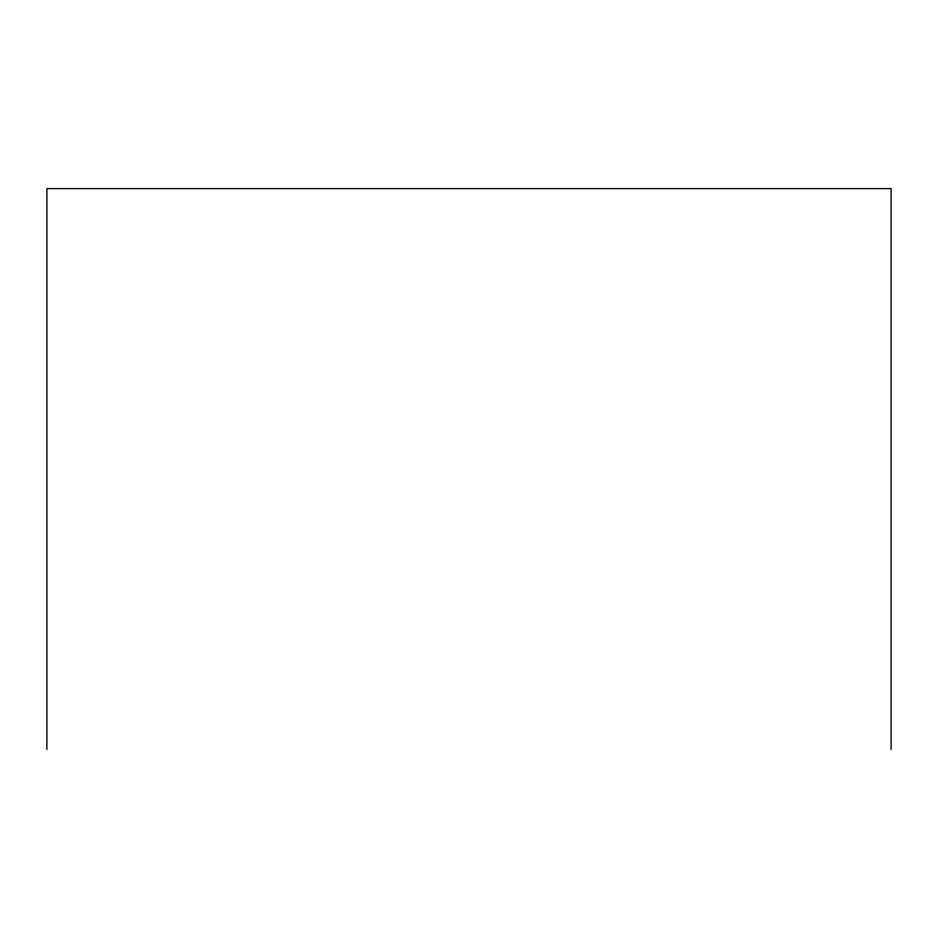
<?xml version="1.0" encoding="UTF-8"?>
<svg xmlns="http://www.w3.org/2000/svg" width="938" height="938" viewBox="0 0 938 938"><rect width="100%" height="100%" fill="white"/><g stroke="black" fill="none" stroke-linecap="round" stroke-linejoin="round"><path stroke-width="1.41" d="M891.1 749.392L891.1 188.608L46.9 188.608L46.9 749.392"/></g></svg>
